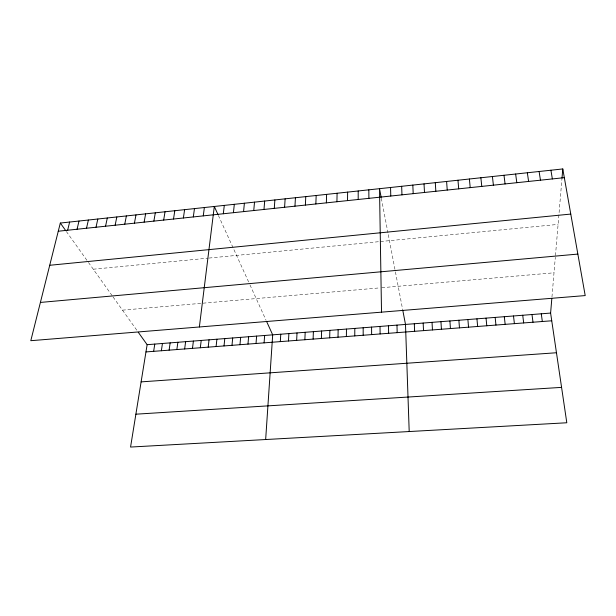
<?xml version="1.0" encoding="UTF-8"?>
<svg xmlns="http://www.w3.org/2000/svg" width="616" height="616" viewBox="0 0 616 616"><rect width="100%" height="100%" fill="white"/><g stroke="black" fill="none" stroke-linecap="round" stroke-linejoin="round"><path stroke-width="0.46" stroke-dasharray="3.08 2.31" d="M551.959 296.981L555.324 257.234M555.463 255.555L561.923 179.156M93.27 269.215L208.077 258.15M208.993 258.065L379.602 241.611M380.495 241.526L558.096 224.409M122.484 310.148L379.964 287.857M381.781 287.703L554.007 272.796M66.343 231.485L87.949 261.762M88.442 262.447L112.027 295.495M113.044 296.92L137.252 330.838M218.38 215.431L233.21 248.04M233.965 249.703L249.172 283.144M249.973 284.892L266.081 320.32M381.335 198.221L387.965 232.856M388.303 234.619L395.072 270M395.426 271.849L402.872 310.757"/><path stroke-width="0.92" d="M358.189 199.484L358.204 190.975M354.77 335.905L354.801 328.413M347.524 200.608L347.624 192.115M346.377 336.544L346.462 329.067M338.015 337.191L338.145 329.714M336.921 201.732L337.091 193.247M329.683 337.83L329.86 330.361M326.357 202.849L326.603 194.371M321.383 338.461L321.606 331.008M313.113 339.1L313.382 331.654M315.846 203.965L316.17 195.495M304.866 339.732L305.182 332.301M305.382 205.074L305.775 196.619M296.658 340.363L297.012 332.94M294.964 206.175L295.434 197.728M288.473 340.995L288.881 333.579M280.319 341.618L280.765 334.211M284.592 207.269L285.131 198.837M265.658 439.531L272.688 334.842L266.759 321.822M274.266 208.362L274.882 199.946M264.095 342.866L264.634 335.474M256.025 343.482L256.61 336.105M263.987 209.455L264.672 201.039M138.269 332.27L147.132 344.683L130.561 447.054L566.805 422.768L550.604 313.067L551.821 298.645M562 178.24L562.785 168.946L60.322 223.046L30.8 340.694L585.2 295.58L562.785 168.946M247.979 344.098L248.61 336.729M239.97 344.714L240.64 337.352M253.754 210.533L254.508 202.14M231.986 345.33L232.702 337.976M243.566 211.611L244.39 203.226M224.024 345.938L224.786 338.6M233.418 212.689L234.319 204.312M216.1 346.546L216.901 339.216M223.323 213.76L224.293 205.39M208.193 347.155L209.04 339.832M200.323 347.755L201.209 340.448M199.368 326.973L214.306 206.468L218.018 214.63M192.477 348.363L193.401 341.056M184.654 348.964L185.624 341.664M203.265 215.877L204.366 207.538M176.861 349.557L177.87 342.273M193.301 216.932L194.471 208.601M169.1 350.158L170.147 342.881M183.376 217.987L184.615 209.663M161.361 350.75L162.447 343.482M173.504 219.026L174.805 210.718M153.646 351.343L154.778 344.082M163.663 220.074L165.034 211.773M153.877 221.105L155.309 212.82M144.129 222.137L145.622 213.86M134.419 223.169L135.982 214.899M124.755 224.193L126.38 215.931M115.138 225.21L116.824 216.963M105.552 226.218L107.307 217.987M96.011 227.235L97.829 219.003M86.517 228.236L88.388 220.02M77.062 229.237L78.994 221.036M67.644 230.238L69.639 222.037M58.266 231.231L564.325 177.662M49.719 265.28L570.77 214.075M40.402 302.433L577.854 254.085M147.132 344.683L550.604 313.067M145.961 351.929L551.743 320.782M141.11 381.882L556.464 352.752M135.882 414.191L561.576 387.379M60.322 223.046L65.804 230.73M381.173 197.366L379.51 188.681L381.52 312.15M402.872 310.757L405.497 324.44L409.201 431.539M550.912 170.224L552.36 178.933M539.1 171.494L540.455 180.188M527.342 172.765L528.605 181.443M541.272 313.798L542.35 321.506M515.638 174.02L516.809 182.69M531.978 314.522L533.002 322.222M522.722 315.253L523.685 322.938M503.996 175.275L505.074 183.938M513.498 315.977L514.406 323.646M492.407 176.523L493.401 185.17M504.304 316.693L505.159 324.355M480.873 177.762L481.774 186.402M495.156 317.409L495.949 325.063M486.039 318.125L486.779 325.772M469.392 179.002L470.208 187.626M476.953 318.834L477.639 326.472M457.973 180.234L458.697 188.843M467.898 319.55L468.537 327.165M458.882 320.251L459.467 327.866M446.6 181.458L447.239 190.059M449.903 320.959L450.427 328.559M435.289 182.675L435.843 191.26M440.956 321.66L441.426 329.252M432.039 322.361L432.455 329.937M424.024 183.884L424.493 192.462M423.161 323.054L423.523 330.623M412.82 185.093L413.205 193.655M414.306 323.747L414.622 331.308M401.663 186.294L401.963 194.849M396.966 325.102L397.181 332.648M390.559 187.487L390.783 196.034M388.473 325.772L388.634 333.302M380.01 326.434L380.126 333.957M371.579 327.096L371.64 334.603M368.83 189.828L368.892 198.352M363.171 327.75L363.186 335.258"/></g></svg>
